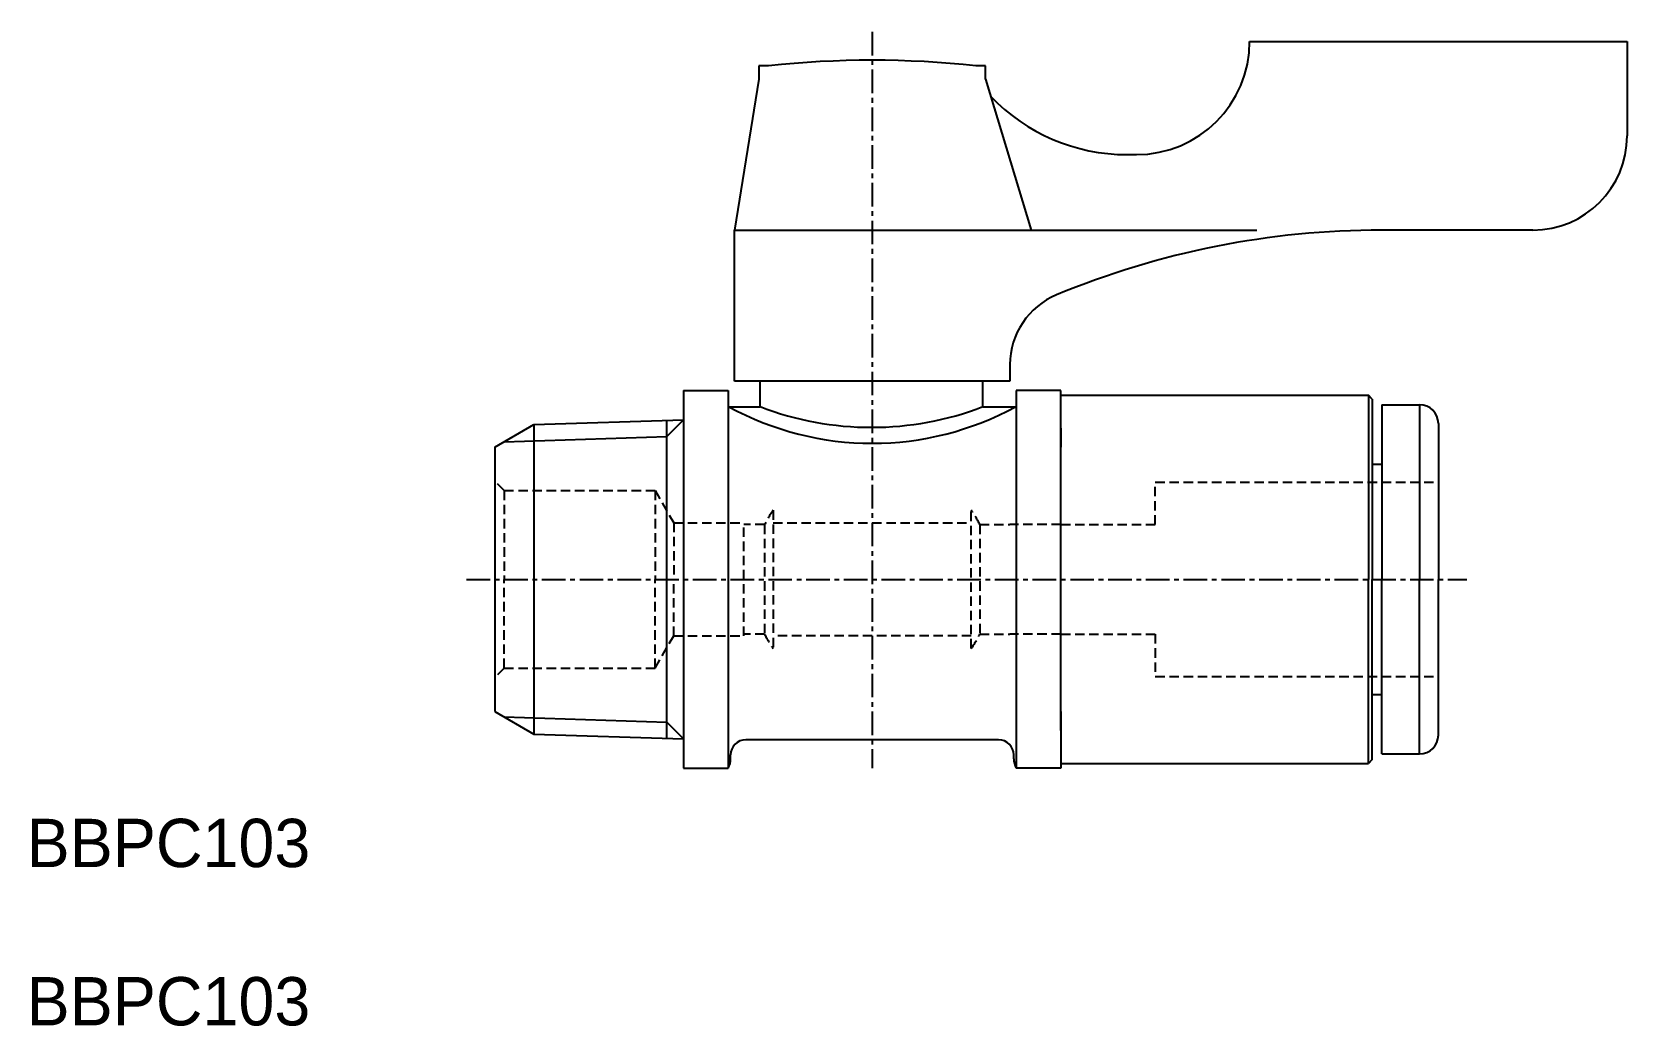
# Model space of a CAD drawing. Extents: x 336.9 to 421.4, y 306.5 to 359.2.
import ezdxf

# ---------------------------------------------------------------- set-up
doc = ezdxf.new("R2010")
doc.units = 0
doc.linetypes.add('CENTER', pattern=[2, 1.25, -0.25, 0.25, -0.25])
doc.linetypes.add('DASHED', pattern=[0.75, 0.5, -0.25])
doc.layers.get('0').update_dxf_attribs({"linetype": 'CONTINUOUS'})
doc.layers.add('CENTER', color=1, linetype='CENTER')

msp = doc.modelspace()

# ---------------------------------------------------------------- linework, layer by layer
at = {"color": 7, "linetype": 'CONTINUOUS'}
for p, q in [((401.42, 358.705), (421.42, 358.705)), ((401.42, 358.705), (401.42, 358.705)), ((421.42, 358.705), (421.42, 353.705)), ((375.42, 356.705), (374.12, 348.705)), ((375.92, 357.405), (375.42, 357.405)), ((375.42, 357.405), (375.42, 356.705)), ((387.42, 357.405), (386.92, 357.405)), ((387.42, 356.705), (387.42, 357.405)), ((387.42, 356.705), (389.844, 348.705)), ((394.92, 352.705), (395.42, 352.705)), ((374.087, 348.705), (401.8, 348.705)), ((374.12, 340.705), (374.12, 348.705)), ((416.42, 348.705), (408.42, 348.705)), ((388.72, 341.58), (388.72, 340.705)), ((388.72, 340.705), (374.12, 340.705)), ((375.487, 339.352), (375.487, 340.705)), ((387.287, 339.352), (387.287, 340.705)), ((371.42, 340.205), (371.42, 320.205)), ((371.42, 340.205), (373.786, 340.205)), ((373.786, 340.205), (373.786, 320.205)), ((391.42, 340.205), (389.054, 340.205)), ((389.054, 340.205), (389.054, 320.205)), ((391.42, 337.205), (391.42, 340.205)), ((391.42, 339.955), (407.72, 339.955)), ((407.92, 339.755), (407.72, 339.955)), ((407.72, 339.955), (407.72, 330.205)), ((373.823, 339.352), (375.487, 339.352)), ((387.287, 339.352), (389.021, 339.352)), ((407.92, 339.755), (407.92, 330.205)), ((408.42, 339.455), (410.42, 339.455)), ((408.42, 339.455), (408.42, 330.205)), ((410.42, 339.455), (410.42, 330.205)), ((361.42, 337.205), (363.494, 338.402)), ((363.494, 338.402), (371.42, 338.65)), ((363.494, 338.402), (363.494, 322.007)), ((370.536, 321.787), (370.536, 338.622)), ((391.42, 338.205), (391.42, 337.205)), ((391.42, 338.205), (391.42, 337.205)), ((411.42, 338.455), (411.42, 330.205)), ((361.42, 337.205), (361.42, 323.205)), ((391.42, 323.205), (391.42, 337.205)), ((407.92, 336.305), (408.42, 336.305)), ((407.72, 320.455), (407.72, 330.205)), ((407.92, 320.655), (407.92, 330.205)), ((408.42, 320.955), (408.42, 330.205)), ((410.42, 320.955), (410.42, 330.205)), ((411.42, 321.955), (411.42, 330.205)), ((407.92, 324.105), (408.42, 324.105)), ((361.42, 323.205), (363.494, 322.007)), ((391.42, 322.205), (391.42, 323.205)), ((391.42, 323.205), (391.42, 320.205)), ((391.42, 322.205), (391.42, 323.205)), ((363.494, 322.007), (371.42, 321.76)), ((388.12, 321.705), (374.72, 321.705)), ((373.92, 320.705), (373.92, 320.905)), ((388.92, 320.705), (388.92, 320.905)), ((391.42, 320.455), (407.72, 320.455)), ((407.92, 320.655), (407.72, 320.455)), ((408.42, 320.955), (410.42, 320.955)), ((371.42, 320.205), (373.786, 320.205)), ((391.42, 320.205), (389.054, 320.205))]:
    msp.add_line(p, q, dxfattribs=at)
at = {"color": 3, "linetype": 'CONTINUOUS'}
for p, q in [((371.42, 338.65), (370.536, 337.766)), ((361.926, 337.497), (370.536, 337.766)), ((361.926, 322.913), (370.536, 322.644)), ((371.42, 321.76), (370.536, 322.644))]:
    msp.add_line(p, q, dxfattribs=at)
at = {"color": 3, "linetype": 'DASHED'}
for p, q in [((361.92, 334.905), (361.42, 335.405)), ((361.92, 334.905), (369.92, 334.905)), ((361.92, 334.905), (361.92, 330.205)), ((369.92, 334.905), (370.902, 333.205)), ((369.92, 334.905), (369.92, 330.205)), ((396.42, 333.105), (396.42, 335.355)), ((396.42, 335.355), (411.42, 335.355)), ((370.902, 333.205), (374.62, 333.205)), ((370.902, 333.205), (370.902, 330.205)), ((374.62, 327.205), (374.62, 333.205)), ((375.715, 333.105), (374.62, 333.105)), ((375.715, 333.105), (375.715, 327.305)), ((376.17, 333.865), (376.17, 326.545)), ((376.17, 333.205), (386.67, 333.205)), ((386.67, 326.545), (386.67, 333.865)), ((387.126, 333.105), (388.72, 333.105)), ((387.126, 333.105), (387.126, 327.305)), ((391.42, 333.105), (388.72, 333.105)), ((391.42, 333.105), (396.42, 333.105)), ((361.92, 325.505), (361.92, 330.205)), ((369.92, 325.505), (369.92, 330.205)), ((370.902, 327.205), (370.902, 330.205)), ((369.92, 325.505), (370.902, 327.205)), ((370.902, 327.205), (374.62, 327.205)), ((375.715, 327.305), (374.62, 327.305)), ((386.67, 327.205), (376.17, 327.205)), ((387.126, 327.305), (388.72, 327.305)), ((391.42, 327.305), (388.72, 327.305)), ((391.42, 327.305), (396.42, 327.305)), ((396.42, 327.305), (396.42, 325.055)), ((361.92, 325.505), (361.42, 325.005)), ((361.92, 325.505), (369.92, 325.505)), ((396.42, 325.055), (411.42, 325.055))]:
    msp.add_line(p, q, dxfattribs=at)
at = {"color": 7, "linetype": 'CONTINUOUS'}
for centre, radius, start, end in [((395.42, 358.705), 6, 270, 0), ((381.42, 307.138), 50.567, 83.75574, 96.24426), ((394.92, 362.705), 10, 223.76009, 270), ((416.42, 353.705), 5, 270, 0), ((408.42, 303.705), 45, 90, 112.5151), ((392.72, 341.58), 4, 112.5151, 180), ((381.422, 353.271), 15.859, 241.36939, 298.63061), ((381.387, 354.706), 16.448, 248.97945, 291.02055), ((410.42, 338.455), 1, 0, 90), ((374.72, 320.905), 0.8, 90, 180), ((388.12, 320.905), 0.8, 0, 90), ((410.42, 321.955), 1, 270, 360), ((372.92, 320.705), 1, 330, 0), ((389.92, 320.705), 1, 180, 210)]:
    msp.add_arc(centre, radius, start, end, dxfattribs=at)
at = {"color": 3, "linetype": 'DASHED'}
for start, end in [(145.11609, 153.05564), (26.94436, 34.88391), (206.94436, 214.88391), (325.11609, 333.05564)]:
    msp.add_arc((381.42, 330.205), 6.4, start, end, dxfattribs=at)
at = {"layer": 'CENTER', "color": 1, "linetype": 'CENTER'}
for p, q in [((381.42, 359.205), (381.42, 320.205)), ((359.92, 330.205), (412.92, 330.205))]:
    msp.add_line(p, q, dxfattribs=at)

# ---------------------------------------------------------------- texts
at = {"color": 7, "linetype": 'CONTINUOUS'}
for p in [(336.614, 314.961), (336.614, 306.576)]:
    msp.add_text('BBPC103', height=2.5597, dxfattribs=at).set_placement(p)

doc.saveas('drawing.dxf')
